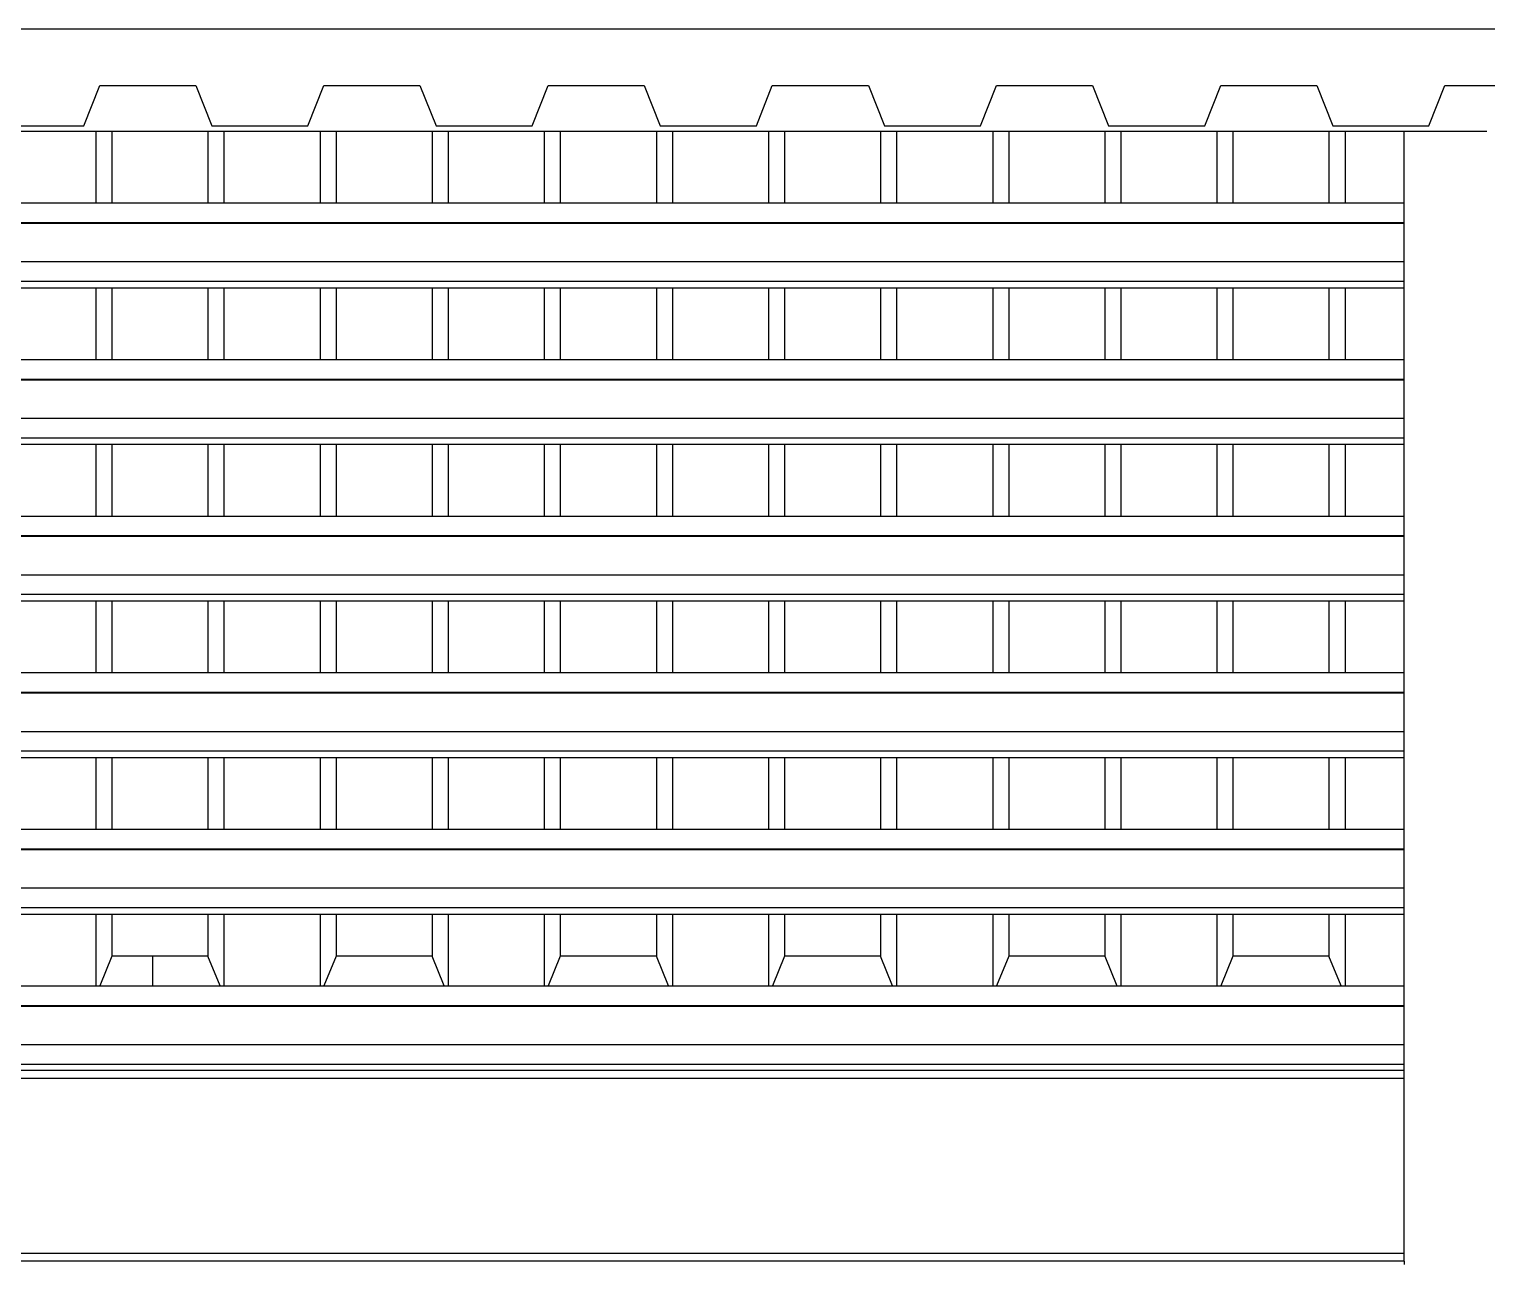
# Model space of a CAD drawing. Extents: x -49.7 to 49.7, y -10.2 to 18.8.
# Drawn here: x -12.473 to -10.637, y 11.668 to 13.223 of the extents above; entities that cross this region are included whole.
import ezdxf

# ---------------------------------------------------------------- set-up
doc = ezdxf.new("R2010")
doc.units = 0
doc.layers.get('0').update_dxf_attribs({"linetype": 'CONTINUOUS'})
doc.layers.add('SECTIONCUTEDGES', color=7, linetype='CONTINUOUS')

msp = doc.modelspace()

# ---------------------------------------------------------------- linework, layer by layer
for p, q in [((-12.5099, 13.0943), (-12.3889, 13.0943)), ((-12.3889, 13.0943), (-12.3889, 13.0039)), ((-12.3889, 13.0943), (-12.3687, 13.0943)), ((-12.3687, 13.0943), (-12.3687, 13.0039)), ((-12.3687, 13.0943), (-12.2477, 13.0943)), ((-12.2477, 13.0943), (-12.2477, 13.0039)), ((-12.2477, 13.0943), (-12.2275, 13.0943)), ((-12.2275, 13.0943), (-12.2275, 13.0039)), ((-12.2275, 13.0943), (-12.1065, 13.0943)), ((-12.1065, 13.0943), (-12.1065, 13.0039)), ((-12.1065, 13.0943), (-12.0863, 13.0943)), ((-12.0863, 13.0943), (-12.0863, 13.0039)), ((-12.0863, 13.0943), (-11.9652, 13.0943)), ((-11.9652, 13.0943), (-11.9652, 13.0039)), ((-11.9652, 13.0943), (-11.9451, 13.0943)), ((-11.9451, 13.0943), (-11.9451, 13.0039)), ((-11.9451, 13.0943), (-11.824, 13.0943)), ((-11.824, 13.0943), (-11.824, 13.0039)), ((-11.824, 13.0943), (-11.8039, 13.0943)), ((-11.8039, 13.0943), (-11.8039, 13.0039)), ((-11.8039, 13.0943), (-11.6828, 13.0943)), ((-11.6828, 13.0943), (-11.6828, 13.0039)), ((-11.6828, 13.0943), (-11.6627, 13.0943)), ((-11.6627, 13.0943), (-11.6627, 13.0039)), ((-11.6627, 13.0943), (-11.5416, 13.0943)), ((-11.5416, 13.0943), (-11.5416, 13.0039)), ((-11.5416, 13.0943), (-11.5215, 13.0943)), ((-11.5215, 13.0943), (-11.5215, 13.0039)), ((-11.5215, 13.0943), (-11.4004, 13.0943)), ((-11.4004, 13.0943), (-11.4004, 13.0039)), ((-11.4004, 13.0943), (-11.3802, 13.0943)), ((-11.3802, 13.0943), (-11.3802, 13.0039)), ((-11.3802, 13.0943), (-11.2592, 13.0943)), ((-11.2592, 13.0943), (-11.2592, 13.0039)), ((-11.2592, 13.0943), (-11.239, 13.0943)), ((-11.239, 13.0943), (-11.239, 13.0039)), ((-11.239, 13.0943), (-11.118, 13.0943)), ((-11.118, 13.0943), (-11.118, 13.0039)), ((-11.118, 13.0943), (-11.0978, 13.0943)), ((-11.0978, 13.0943), (-11.0978, 13.0039)), ((-11.0978, 13.0943), (-10.9768, 13.0943)), ((-10.9768, 13.0943), (-10.9768, 13.0039)), ((-10.9768, 13.0943), (-10.9566, 13.0943)), ((-10.9566, 13.0943), (-10.9566, 13.0039)), ((-10.9566, 13.0943), (-10.8356, 13.0943)), ((-10.8356, 13.0943), (-10.8356, 13.0039)), ((-10.8356, 13.0943), (-10.8154, 13.0943)), ((-10.8154, 13.0943), (-10.8154, 13.0039)), ((-10.8154, 13.0943), (-10.7407, 13.0943)), ((-10.7407, 13.0039), (-10.7407, 13.0943)), ((-10.7407, 13.0943), (-10.6368, 13.0943)), ((-12.5099, 13.0039), (-12.3889, 13.0039)), ((-12.3889, 13.0039), (-12.3687, 13.0039)), ((-12.3687, 13.0039), (-12.2477, 13.0039)), ((-12.2477, 13.0039), (-12.2275, 13.0039)), ((-12.2275, 13.0039), (-12.1065, 13.0039)), ((-12.1065, 13.0039), (-12.0863, 13.0039)), ((-12.0863, 13.0039), (-11.9652, 13.0039)), ((-11.9652, 13.0039), (-11.9451, 13.0039)), ((-11.9451, 13.0039), (-11.824, 13.0039)), ((-11.824, 13.0039), (-11.8039, 13.0039)), ((-11.8039, 13.0039), (-11.6828, 13.0039)), ((-11.6828, 13.0039), (-11.6627, 13.0039)), ((-11.6627, 13.0039), (-11.5416, 13.0039)), ((-11.5416, 13.0039), (-11.5215, 13.0039)), ((-11.5215, 13.0039), (-11.4004, 13.0039)), ((-11.4004, 13.0039), (-11.3802, 13.0039)), ((-11.3802, 13.0039), (-11.2592, 13.0039)), ((-11.2592, 13.0039), (-11.239, 13.0039)), ((-11.239, 13.0039), (-11.118, 13.0039)), ((-11.118, 13.0039), (-11.0978, 13.0039)), ((-11.0978, 13.0039), (-10.9768, 13.0039)), ((-10.9768, 13.0039), (-10.9566, 13.0039)), ((-10.9566, 13.0039), (-10.8356, 13.0039)), ((-10.8356, 13.0039), (-10.8154, 13.0039)), ((-10.8154, 13.0039), (-10.7407, 13.0039)), ((-10.7407, 12.9792), (-10.7407, 13.0039)), ((-14.2807, 12.9792), (-10.7407, 12.9792)), ((-14.2807, 12.9784), (-10.7407, 12.9784)), ((-10.7407, 12.9784), (-10.7407, 12.9792)), ((-10.7407, 12.9299), (-10.7407, 12.9784)), ((-14.2807, 12.9299), (-10.7407, 12.9299)), ((-10.7407, 12.9052), (-10.7407, 12.9299)), ((-14.2807, 12.9052), (-10.7407, 12.9052)), ((-12.5099, 12.897), (-12.3889, 12.897)), ((-12.3889, 12.897), (-12.3889, 12.8066)), ((-12.3889, 12.897), (-12.3687, 12.897)), ((-12.3687, 12.897), (-12.3687, 12.8066)), ((-12.3687, 12.897), (-12.2477, 12.897)), ((-12.2477, 12.897), (-12.2477, 12.8066)), ((-12.2477, 12.897), (-12.2275, 12.897)), ((-12.2275, 12.897), (-12.2275, 12.8066)), ((-12.2275, 12.897), (-12.1065, 12.897)), ((-12.1065, 12.897), (-12.1065, 12.8066)), ((-12.1065, 12.897), (-12.0863, 12.897)), ((-12.0863, 12.897), (-12.0863, 12.8066)), ((-12.0863, 12.897), (-11.9652, 12.897)), ((-11.9652, 12.897), (-11.9652, 12.8066)), ((-11.9652, 12.897), (-11.9451, 12.897)), ((-11.9451, 12.897), (-11.9451, 12.8066)), ((-11.9451, 12.897), (-11.824, 12.897)), ((-11.824, 12.897), (-11.824, 12.8066)), ((-11.824, 12.897), (-11.8039, 12.897)), ((-11.8039, 12.897), (-11.8039, 12.8066)), ((-11.8039, 12.897), (-11.6828, 12.897)), ((-11.6828, 12.897), (-11.6828, 12.8066)), ((-11.6828, 12.897), (-11.6627, 12.897)), ((-11.6627, 12.897), (-11.6627, 12.8066)), ((-11.6627, 12.897), (-11.5416, 12.897)), ((-11.5416, 12.897), (-11.5416, 12.8066)), ((-11.5416, 12.897), (-11.5215, 12.897)), ((-11.5215, 12.897), (-11.5215, 12.8066)), ((-11.5215, 12.897), (-11.4004, 12.897)), ((-11.4004, 12.897), (-11.4004, 12.8066)), ((-11.4004, 12.897), (-11.3802, 12.897)), ((-11.3802, 12.897), (-11.3802, 12.8066)), ((-11.3802, 12.897), (-11.2592, 12.897)), ((-11.2592, 12.897), (-11.2592, 12.8066)), ((-11.2592, 12.897), (-11.239, 12.897)), ((-11.239, 12.897), (-11.239, 12.8066)), ((-11.239, 12.897), (-11.118, 12.897)), ((-11.118, 12.897), (-11.118, 12.8066)), ((-11.118, 12.897), (-11.0978, 12.897)), ((-11.0978, 12.897), (-11.0978, 12.8066)), ((-11.0978, 12.897), (-10.9768, 12.897)), ((-10.9768, 12.897), (-10.9768, 12.8066)), ((-10.9768, 12.897), (-10.9566, 12.897)), ((-10.9566, 12.897), (-10.9566, 12.8066)), ((-10.9566, 12.897), (-10.8356, 12.897)), ((-10.8356, 12.897), (-10.8356, 12.8066)), ((-10.8356, 12.897), (-10.8154, 12.897)), ((-10.8154, 12.897), (-10.8154, 12.8066)), ((-10.8154, 12.897), (-10.7407, 12.897)), ((-10.7407, 12.897), (-10.7407, 12.9052)), ((-10.7407, 12.8066), (-10.7407, 12.897)), ((-12.5099, 12.8066), (-12.3889, 12.8066)), ((-12.3889, 12.8066), (-12.3687, 12.8066)), ((-12.3687, 12.8066), (-12.2477, 12.8066)), ((-12.2477, 12.8066), (-12.2275, 12.8066)), ((-12.2275, 12.8066), (-12.1065, 12.8066)), ((-12.1065, 12.8066), (-12.0863, 12.8066)), ((-12.0863, 12.8066), (-11.9652, 12.8066)), ((-11.9652, 12.8066), (-11.9451, 12.8066)), ((-11.9451, 12.8066), (-11.824, 12.8066)), ((-11.824, 12.8066), (-11.8039, 12.8066)), ((-11.8039, 12.8066), (-11.6828, 12.8066)), ((-11.6828, 12.8066), (-11.6627, 12.8066)), ((-11.6627, 12.8066), (-11.5416, 12.8066)), ((-11.5416, 12.8066), (-11.5215, 12.8066)), ((-11.5215, 12.8066), (-11.4004, 12.8066)), ((-11.4004, 12.8066), (-11.3802, 12.8066)), ((-11.3802, 12.8066), (-11.2592, 12.8066)), ((-11.2592, 12.8066), (-11.239, 12.8066)), ((-11.239, 12.8066), (-11.118, 12.8066)), ((-11.118, 12.8066), (-11.0978, 12.8066)), ((-11.0978, 12.8066), (-10.9768, 12.8066)), ((-10.9768, 12.8066), (-10.9566, 12.8066)), ((-10.9566, 12.8066), (-10.8356, 12.8066)), ((-10.8356, 12.8066), (-10.8154, 12.8066)), ((-10.8154, 12.8066), (-10.7407, 12.8066)), ((-10.7407, 12.7819), (-10.7407, 12.8066)), ((-14.2807, 12.7819), (-10.7407, 12.7819)), ((-14.2807, 12.7811), (-10.7407, 12.7811)), ((-10.7407, 12.7811), (-10.7407, 12.7819)), ((-10.7407, 12.7326), (-10.7407, 12.7811)), ((-14.2807, 12.7326), (-10.7407, 12.7326)), ((-10.7407, 12.7079), (-10.7407, 12.7326)), ((-14.2807, 12.7079), (-10.7407, 12.7079)), ((-10.7407, 12.6997), (-10.7407, 12.7079)), ((-12.5099, 12.6997), (-12.3889, 12.6997)), ((-12.3889, 12.6997), (-12.3889, 12.6093)), ((-12.3889, 12.6997), (-12.3687, 12.6997)), ((-12.3687, 12.6997), (-12.3687, 12.6093)), ((-12.3687, 12.6997), (-12.2477, 12.6997)), ((-12.2477, 12.6997), (-12.2477, 12.6093)), ((-12.2477, 12.6997), (-12.2275, 12.6997)), ((-12.2275, 12.6997), (-12.2275, 12.6093)), ((-12.2275, 12.6997), (-12.1065, 12.6997)), ((-12.1065, 12.6997), (-12.1065, 12.6093)), ((-12.1065, 12.6997), (-12.0863, 12.6997)), ((-12.0863, 12.6997), (-12.0863, 12.6093)), ((-12.0863, 12.6997), (-11.9652, 12.6997)), ((-11.9652, 12.6997), (-11.9652, 12.6093)), ((-11.9652, 12.6997), (-11.9451, 12.6997)), ((-11.9451, 12.6997), (-11.9451, 12.6093)), ((-11.9451, 12.6997), (-11.824, 12.6997)), ((-11.824, 12.6997), (-11.824, 12.6093)), ((-11.824, 12.6997), (-11.8039, 12.6997)), ((-11.8039, 12.6997), (-11.8039, 12.6093)), ((-11.8039, 12.6997), (-11.6828, 12.6997)), ((-11.6828, 12.6997), (-11.6828, 12.6093)), ((-11.6828, 12.6997), (-11.6627, 12.6997)), ((-11.6627, 12.6997), (-11.6627, 12.6093)), ((-11.6627, 12.6997), (-11.5416, 12.6997)), ((-11.5416, 12.6997), (-11.5416, 12.6093)), ((-11.5416, 12.6997), (-11.5215, 12.6997)), ((-11.5215, 12.6997), (-11.5215, 12.6093)), ((-11.5215, 12.6997), (-11.4004, 12.6997)), ((-11.4004, 12.6997), (-11.4004, 12.6093)), ((-11.4004, 12.6997), (-11.3802, 12.6997)), ((-11.3802, 12.6997), (-11.3802, 12.6093)), ((-11.3802, 12.6997), (-11.2592, 12.6997)), ((-11.2592, 12.6997), (-11.2592, 12.6093)), ((-11.2592, 12.6997), (-11.239, 12.6997)), ((-11.239, 12.6997), (-11.239, 12.6093)), ((-11.239, 12.6997), (-11.118, 12.6997)), ((-11.118, 12.6997), (-11.118, 12.6093)), ((-11.118, 12.6997), (-11.0978, 12.6997)), ((-11.0978, 12.6997), (-11.0978, 12.6093)), ((-11.0978, 12.6997), (-10.9768, 12.6997)), ((-10.9768, 12.6997), (-10.9768, 12.6093)), ((-10.9768, 12.6997), (-10.9566, 12.6997)), ((-10.9566, 12.6997), (-10.9566, 12.6093)), ((-10.9566, 12.6997), (-10.8356, 12.6997)), ((-10.8356, 12.6997), (-10.8356, 12.6093)), ((-10.8356, 12.6997), (-10.8154, 12.6997)), ((-10.8154, 12.6997), (-10.8154, 12.6093)), ((-10.8154, 12.6997), (-10.7407, 12.6997)), ((-10.7407, 12.6093), (-10.7407, 12.6997)), ((-12.5099, 12.6093), (-12.3889, 12.6093)), ((-12.3889, 12.6093), (-12.3687, 12.6093)), ((-12.3687, 12.6093), (-12.2477, 12.6093)), ((-12.2477, 12.6093), (-12.2275, 12.6093)), ((-12.2275, 12.6093), (-12.1065, 12.6093)), ((-12.1065, 12.6093), (-12.0863, 12.6093)), ((-12.0863, 12.6093), (-11.9652, 12.6093)), ((-11.9652, 12.6093), (-11.9451, 12.6093)), ((-11.9451, 12.6093), (-11.824, 12.6093)), ((-11.824, 12.6093), (-11.8039, 12.6093)), ((-11.8039, 12.6093), (-11.6828, 12.6093)), ((-11.6828, 12.6093), (-11.6627, 12.6093)), ((-11.6627, 12.6093), (-11.5416, 12.6093)), ((-11.5416, 12.6093), (-11.5215, 12.6093)), ((-11.5215, 12.6093), (-11.4004, 12.6093)), ((-11.4004, 12.6093), (-11.3802, 12.6093)), ((-11.3802, 12.6093), (-11.2592, 12.6093)), ((-11.2592, 12.6093), (-11.239, 12.6093)), ((-11.239, 12.6093), (-11.118, 12.6093)), ((-11.118, 12.6093), (-11.0978, 12.6093)), ((-11.0978, 12.6093), (-10.9768, 12.6093)), ((-10.9768, 12.6093), (-10.9566, 12.6093)), ((-10.9566, 12.6093), (-10.8356, 12.6093)), ((-10.8356, 12.6093), (-10.8154, 12.6093)), ((-10.8154, 12.6093), (-10.7407, 12.6093)), ((-10.7407, 12.5846), (-10.7407, 12.6093)), ((-14.2807, 12.5846), (-10.7407, 12.5846)), ((-14.2807, 12.5838), (-10.7407, 12.5838)), ((-10.7407, 12.5838), (-10.7407, 12.5846)), ((-10.7407, 12.5353), (-10.7407, 12.5838)), ((-14.2807, 12.5353), (-10.7407, 12.5353)), ((-10.7407, 12.5107), (-10.7407, 12.5353)), ((-14.2807, 12.5107), (-10.7407, 12.5107)), ((-10.7407, 12.5024), (-10.7407, 12.5107)), ((-12.5099, 12.5024), (-12.3889, 12.5024)), ((-12.3889, 12.5024), (-12.3889, 12.412)), ((-12.3889, 12.5024), (-12.3687, 12.5024)), ((-12.3687, 12.5024), (-12.3687, 12.412)), ((-12.3687, 12.5024), (-12.2477, 12.5024)), ((-12.2477, 12.5024), (-12.2477, 12.412)), ((-12.2477, 12.5024), (-12.2275, 12.5024)), ((-12.2275, 12.5024), (-12.2275, 12.412)), ((-12.2275, 12.5024), (-12.1065, 12.5024)), ((-12.1065, 12.5024), (-12.1065, 12.412)), ((-12.1065, 12.5024), (-12.0863, 12.5024)), ((-12.0863, 12.5024), (-12.0863, 12.412)), ((-12.0863, 12.5024), (-11.9652, 12.5024)), ((-11.9652, 12.5024), (-11.9652, 12.412)), ((-11.9652, 12.5024), (-11.9451, 12.5024)), ((-11.9451, 12.5024), (-11.9451, 12.412)), ((-11.9451, 12.5024), (-11.824, 12.5024)), ((-11.824, 12.5024), (-11.824, 12.412)), ((-11.824, 12.5024), (-11.8039, 12.5024)), ((-11.8039, 12.5024), (-11.8039, 12.412)), ((-11.8039, 12.5024), (-11.6828, 12.5024)), ((-11.6828, 12.5024), (-11.6828, 12.412)), ((-11.6828, 12.5024), (-11.6627, 12.5024)), ((-11.6627, 12.5024), (-11.6627, 12.412)), ((-11.6627, 12.5024), (-11.5416, 12.5024)), ((-11.5416, 12.5024), (-11.5416, 12.412)), ((-11.5416, 12.5024), (-11.5215, 12.5024)), ((-11.5215, 12.5024), (-11.5215, 12.412)), ((-11.5215, 12.5024), (-11.4004, 12.5024)), ((-11.4004, 12.5024), (-11.4004, 12.412)), ((-11.4004, 12.5024), (-11.3802, 12.5024)), ((-11.3802, 12.5024), (-11.3802, 12.412)), ((-11.3802, 12.5024), (-11.2592, 12.5024)), ((-11.2592, 12.5024), (-11.2592, 12.412)), ((-11.2592, 12.5024), (-11.239, 12.5024)), ((-11.239, 12.5024), (-11.239, 12.412)), ((-11.239, 12.5024), (-11.118, 12.5024)), ((-11.118, 12.5024), (-11.118, 12.412)), ((-11.118, 12.5024), (-11.0978, 12.5024)), ((-11.0978, 12.5024), (-11.0978, 12.412)), ((-11.0978, 12.5024), (-10.9768, 12.5024)), ((-10.9768, 12.5024), (-10.9768, 12.412)), ((-10.9768, 12.5024), (-10.9566, 12.5024)), ((-10.9566, 12.5024), (-10.9566, 12.412)), ((-10.9566, 12.5024), (-10.8356, 12.5024)), ((-10.8356, 12.5024), (-10.8356, 12.412)), ((-10.8356, 12.5024), (-10.8154, 12.5024)), ((-10.8154, 12.5024), (-10.8154, 12.412)), ((-10.8154, 12.5024), (-10.7407, 12.5024)), ((-10.7407, 12.412), (-10.7407, 12.5024)), ((-12.5099, 12.412), (-12.3889, 12.412)), ((-12.3889, 12.412), (-12.3687, 12.412)), ((-12.3687, 12.412), (-12.2477, 12.412)), ((-12.2477, 12.412), (-12.2275, 12.412)), ((-12.2275, 12.412), (-12.1065, 12.412)), ((-12.1065, 12.412), (-12.0863, 12.412)), ((-12.0863, 12.412), (-11.9652, 12.412)), ((-11.9652, 12.412), (-11.9451, 12.412)), ((-11.9451, 12.412), (-11.824, 12.412)), ((-11.824, 12.412), (-11.8039, 12.412)), ((-11.8039, 12.412), (-11.6828, 12.412)), ((-11.6828, 12.412), (-11.6627, 12.412)), ((-11.6627, 12.412), (-11.5416, 12.412)), ((-11.5416, 12.412), (-11.5215, 12.412)), ((-11.5215, 12.412), (-11.4004, 12.412)), ((-11.4004, 12.412), (-11.3802, 12.412)), ((-11.3802, 12.412), (-11.2592, 12.412)), ((-11.2592, 12.412), (-11.239, 12.412)), ((-11.239, 12.412), (-11.118, 12.412)), ((-11.118, 12.412), (-11.0978, 12.412)), ((-11.0978, 12.412), (-10.9768, 12.412)), ((-10.9768, 12.412), (-10.9566, 12.412)), ((-10.9566, 12.412), (-10.8356, 12.412)), ((-10.8356, 12.412), (-10.8154, 12.412)), ((-10.8154, 12.412), (-10.7407, 12.412)), ((-10.7407, 12.3874), (-10.7407, 12.412)), ((-14.2807, 12.3874), (-10.7407, 12.3874)), ((-14.2807, 12.3865), (-10.7407, 12.3865)), ((-10.7407, 12.3865), (-10.7407, 12.3874)), ((-10.7407, 12.338), (-10.7407, 12.3865)), ((-14.2807, 12.338), (-10.7407, 12.338)), ((-10.7407, 12.3134), (-10.7407, 12.338)), ((-14.2807, 12.3134), (-10.7407, 12.3134)), ((-12.5099, 12.3052), (-12.3889, 12.3052)), ((-12.3889, 12.3052), (-12.3889, 12.2147)), ((-12.3889, 12.3052), (-12.3687, 12.3052)), ((-12.3687, 12.3052), (-12.3687, 12.2147)), ((-12.3687, 12.3052), (-12.2477, 12.3052)), ((-12.2477, 12.3052), (-12.2477, 12.2147)), ((-12.2477, 12.3052), (-12.2275, 12.3052)), ((-12.2275, 12.3052), (-12.2275, 12.2147)), ((-12.2275, 12.3052), (-12.1065, 12.3052)), ((-12.1065, 12.3052), (-12.1065, 12.2147)), ((-12.1065, 12.3052), (-12.0863, 12.3052)), ((-12.0863, 12.3052), (-12.0863, 12.2147)), ((-12.0863, 12.3052), (-11.9652, 12.3052)), ((-11.9652, 12.3052), (-11.9652, 12.2147)), ((-11.9652, 12.3052), (-11.9451, 12.3052)), ((-11.9451, 12.3052), (-11.9451, 12.2147)), ((-11.9451, 12.3052), (-11.824, 12.3052)), ((-11.824, 12.3052), (-11.824, 12.2147)), ((-11.824, 12.3052), (-11.8039, 12.3052)), ((-11.8039, 12.3052), (-11.8039, 12.2147)), ((-11.8039, 12.3052), (-11.6828, 12.3052)), ((-11.6828, 12.3052), (-11.6828, 12.2147)), ((-11.6828, 12.3052), (-11.6627, 12.3052)), ((-11.6627, 12.3052), (-11.6627, 12.2147)), ((-11.6627, 12.3052), (-11.5416, 12.3052)), ((-11.5416, 12.3052), (-11.5416, 12.2147)), ((-11.5416, 12.3052), (-11.5215, 12.3052)), ((-11.5215, 12.3052), (-11.5215, 12.2147)), ((-11.5215, 12.3052), (-11.4004, 12.3052)), ((-11.4004, 12.3052), (-11.4004, 12.2147)), ((-11.4004, 12.3052), (-11.3802, 12.3052)), ((-11.3802, 12.3052), (-11.3802, 12.2147)), ((-11.3802, 12.3052), (-11.2592, 12.3052)), ((-11.2592, 12.3052), (-11.2592, 12.2147)), ((-11.2592, 12.3052), (-11.239, 12.3052)), ((-11.239, 12.3052), (-11.239, 12.2147)), ((-11.239, 12.3052), (-11.118, 12.3052)), ((-11.118, 12.3052), (-11.118, 12.2147)), ((-11.118, 12.3052), (-11.0978, 12.3052)), ((-11.0978, 12.3052), (-11.0978, 12.2147)), ((-11.0978, 12.3052), (-10.9768, 12.3052)), ((-10.9768, 12.3052), (-10.9768, 12.2147)), ((-10.9768, 12.3052), (-10.9566, 12.3052)), ((-10.9566, 12.3052), (-10.9566, 12.2147)), ((-10.9566, 12.3052), (-10.8356, 12.3052)), ((-10.8356, 12.3052), (-10.8356, 12.2147)), ((-10.8356, 12.3052), (-10.8154, 12.3052)), ((-10.8154, 12.3052), (-10.8154, 12.2147)), ((-10.8154, 12.3052), (-10.7407, 12.3052)), ((-10.7407, 12.3052), (-10.7407, 12.3134)), ((-10.7407, 12.2147), (-10.7407, 12.3052)), ((-12.5099, 12.2147), (-12.3889, 12.2147)), ((-12.3889, 12.2147), (-12.3687, 12.2147)), ((-12.3687, 12.2147), (-12.2477, 12.2147)), ((-12.2477, 12.2147), (-12.2275, 12.2147)), ((-12.2275, 12.2147), (-12.1065, 12.2147)), ((-12.1065, 12.2147), (-12.0863, 12.2147)), ((-12.0863, 12.2147), (-11.9652, 12.2147)), ((-11.9652, 12.2147), (-11.9451, 12.2147)), ((-11.9451, 12.2147), (-11.824, 12.2147)), ((-11.824, 12.2147), (-11.8039, 12.2147)), ((-11.8039, 12.2147), (-11.6828, 12.2147)), ((-11.6828, 12.2147), (-11.6627, 12.2147)), ((-11.6627, 12.2147), (-11.5416, 12.2147)), ((-11.5416, 12.2147), (-11.5215, 12.2147)), ((-11.5215, 12.2147), (-11.4004, 12.2147)), ((-11.4004, 12.2147), (-11.3802, 12.2147)), ((-11.3802, 12.2147), (-11.2592, 12.2147)), ((-11.2592, 12.2147), (-11.239, 12.2147)), ((-11.239, 12.2147), (-11.118, 12.2147)), ((-11.118, 12.2147), (-11.0978, 12.2147)), ((-11.0978, 12.2147), (-10.9768, 12.2147)), ((-10.9768, 12.2147), (-10.9566, 12.2147)), ((-10.9566, 12.2147), (-10.8356, 12.2147)), ((-10.8356, 12.2147), (-10.8154, 12.2147)), ((-10.8154, 12.2147), (-10.7407, 12.2147)), ((-10.7407, 12.1901), (-10.7407, 12.2147)), ((-14.2807, 12.1901), (-10.7407, 12.1901)), ((-14.2807, 12.1893), (-10.7407, 12.1893)), ((-10.7407, 12.1893), (-10.7407, 12.1901)), ((-10.7407, 12.1408), (-10.7407, 12.1893)), ((-14.2807, 12.1408), (-10.7407, 12.1408)), ((-10.7407, 12.1161), (-10.7407, 12.1408)), ((-14.2807, 12.1161), (-10.7407, 12.1161)), ((-12.5099, 12.1079), (-12.3889, 12.1079)), ((-12.3889, 12.1079), (-12.3889, 12.0175)), ((-12.3889, 12.1079), (-12.3687, 12.1079)), ((-12.3687, 12.1079), (-12.3687, 12.0547)), ((-12.3687, 12.1079), (-12.2477, 12.1079)), ((-12.2477, 12.1079), (-12.2477, 12.0547)), ((-12.2477, 12.1079), (-12.2275, 12.1079)), ((-12.2275, 12.1079), (-12.2275, 12.0175)), ((-12.2275, 12.1079), (-12.1065, 12.1079)), ((-12.1065, 12.1079), (-12.1065, 12.0175)), ((-12.1065, 12.1079), (-12.0863, 12.1079)), ((-12.0863, 12.1079), (-12.0863, 12.0547)), ((-12.0863, 12.1079), (-11.9652, 12.1079)), ((-11.9652, 12.1079), (-11.9652, 12.0547)), ((-11.9652, 12.1079), (-11.9451, 12.1079)), ((-11.9451, 12.1079), (-11.9451, 12.0175)), ((-11.9451, 12.1079), (-11.824, 12.1079)), ((-11.824, 12.1079), (-11.824, 12.0175)), ((-11.824, 12.1079), (-11.8039, 12.1079)), ((-11.8039, 12.1079), (-11.8039, 12.0547)), ((-11.8039, 12.1079), (-11.6828, 12.1079)), ((-11.6828, 12.1079), (-11.6828, 12.0547)), ((-11.6828, 12.1079), (-11.6627, 12.1079)), ((-11.6627, 12.1079), (-11.6627, 12.0175)), ((-11.6627, 12.1079), (-11.5416, 12.1079)), ((-11.5416, 12.1079), (-11.5416, 12.0175)), ((-11.5416, 12.1079), (-11.5215, 12.1079)), ((-11.5215, 12.1079), (-11.5215, 12.0547)), ((-11.5215, 12.1079), (-11.4004, 12.1079)), ((-11.4004, 12.1079), (-11.4004, 12.0547)), ((-11.4004, 12.1079), (-11.3802, 12.1079)), ((-11.3802, 12.1079), (-11.3802, 12.0175)), ((-11.3802, 12.1079), (-11.2592, 12.1079)), ((-11.2592, 12.1079), (-11.2592, 12.0175)), ((-11.2592, 12.1079), (-11.239, 12.1079)), ((-11.239, 12.1079), (-11.239, 12.0547)), ((-11.239, 12.1079), (-11.118, 12.1079)), ((-11.118, 12.1079), (-11.118, 12.0547)), ((-11.118, 12.1079), (-11.0978, 12.1079)), ((-11.0978, 12.1079), (-11.0978, 12.0175)), ((-11.0978, 12.1079), (-10.9768, 12.1079)), ((-10.9768, 12.1079), (-10.9768, 12.0175)), ((-10.9768, 12.1079), (-10.9566, 12.1079)), ((-10.9566, 12.1079), (-10.9566, 12.0547)), ((-10.9566, 12.1079), (-10.8356, 12.1079)), ((-10.8356, 12.1079), (-10.8356, 12.0547)), ((-10.8356, 12.1079), (-10.8154, 12.1079)), ((-10.8154, 12.1079), (-10.8154, 12.0175)), ((-10.8154, 12.1079), (-10.7407, 12.1079)), ((-10.7407, 12.1079), (-10.7407, 12.1161)), ((-10.7407, 12.0175), (-10.7407, 12.1079)), ((-12.3687, 12.0547), (-12.3839, 12.0175)), ((-12.3173, 12.0547), (-12.3687, 12.0547)), ((-12.3173, 12.0547), (-12.3173, 12.0175)), ((-12.2477, 12.0547), (-12.3173, 12.0547)), ((-12.2324, 12.0175), (-12.2477, 12.0547)), ((-12.0863, 12.0547), (-12.1015, 12.0175)), ((-11.9652, 12.0547), (-12.0863, 12.0547)), ((-11.95, 12.0175), (-11.9652, 12.0547)), ((-11.8039, 12.0547), (-11.8191, 12.0175)), ((-11.6828, 12.0547), (-11.8039, 12.0547)), ((-11.6676, 12.0175), (-11.6828, 12.0547)), ((-11.5215, 12.0547), (-11.5367, 12.0175)), ((-11.4004, 12.0547), (-11.5215, 12.0547)), ((-11.3852, 12.0175), (-11.4004, 12.0547)), ((-11.239, 12.0547), (-11.2543, 12.0175)), ((-11.118, 12.0547), (-11.239, 12.0547)), ((-11.118, 12.0547), (-11.1028, 12.0175)), ((-10.9566, 12.0547), (-10.9719, 12.0175)), ((-10.8356, 12.0547), (-10.9566, 12.0547)), ((-10.8203, 12.0175), (-10.8356, 12.0547)), ((-12.5099, 12.0175), (-12.3889, 12.0175)), ((-12.3889, 12.0175), (-12.3839, 12.0175)), ((-12.3839, 12.0175), (-12.3173, 12.0175)), ((-12.3173, 12.0175), (-12.2324, 12.0175)), ((-12.2324, 12.0175), (-12.2275, 12.0175)), ((-12.2275, 12.0175), (-12.1065, 12.0175)), ((-12.1065, 12.0175), (-12.1015, 12.0175)), ((-12.1015, 12.0175), (-11.95, 12.0175)), ((-11.95, 12.0175), (-11.9451, 12.0175)), ((-11.9451, 12.0175), (-11.824, 12.0175)), ((-11.824, 12.0175), (-11.8191, 12.0175)), ((-11.8191, 12.0175), (-11.6676, 12.0175)), ((-11.6676, 12.0175), (-11.6627, 12.0175)), ((-11.6627, 12.0175), (-11.5416, 12.0175)), ((-11.5416, 12.0175), (-11.5367, 12.0175)), ((-11.5367, 12.0175), (-11.3852, 12.0175)), ((-11.3852, 12.0175), (-11.3802, 12.0175)), ((-11.3802, 12.0175), (-11.2592, 12.0175)), ((-11.2592, 12.0175), (-11.2543, 12.0175)), ((-11.2543, 12.0175), (-11.1028, 12.0175)), ((-11.1028, 12.0175), (-11.0978, 12.0175)), ((-11.0978, 12.0175), (-10.9768, 12.0175)), ((-10.9768, 12.0175), (-10.9719, 12.0175)), ((-10.9719, 12.0175), (-10.8203, 12.0175)), ((-10.8203, 12.0175), (-10.8154, 12.0175)), ((-10.8154, 12.0175), (-10.7407, 12.0175)), ((-10.7407, 11.9928), (-10.7407, 12.0175)), ((-14.2807, 11.9928), (-10.7407, 11.9928)), ((-14.2807, 11.992), (-10.7407, 11.992)), ((-10.7407, 11.992), (-10.7407, 11.9928)), ((-10.7407, 11.9435), (-10.7407, 11.992)), ((-14.2807, 11.9435), (-10.7407, 11.9435)), ((-10.7407, 11.9188), (-10.7407, 11.9435)), ((-14.2807, 11.9188), (-10.7407, 11.9188)), ((-10.7407, 11.9106), (-10.7407, 11.9188)), ((-10.7407, 11.9106), (-14.2807, 11.9106)), ((-10.7407, 11.9008), (-14.2807, 11.9008)), ((-10.7407, 11.9008), (-10.7407, 11.9106)), ((-10.7407, 11.6804), (-10.7407, 11.9008)), ((-10.7407, 11.6804), (-14.2807, 11.6804)), ((-10.7407, 11.6706), (-10.7407, 11.6804)), ((-10.7407, 11.6706), (-14.2807, 11.6706)), ((-10.7407, 11.6706), (-10.7407, 11.6663))]:
    msp.add_line(p, q)
at = {"layer": 'SECTIONCUTEDGES'}
for p, q in [((-10.5483, 13.2227), (-13.6549, 13.2227)), ((-12.4042, 13.1011), (-12.384, 13.1517)), ((-12.384, 13.1517), (-12.263, 13.1517)), ((-12.263, 13.1517), (-12.2428, 13.1011)), ((-12.1218, 13.1011), (-12.1016, 13.1517)), ((-12.1016, 13.1517), (-11.9806, 13.1517)), ((-11.9806, 13.1517), (-11.9604, 13.1011)), ((-11.8394, 13.1011), (-11.8192, 13.1517)), ((-11.8192, 13.1517), (-11.6982, 13.1517)), ((-11.6982, 13.1517), (-11.678, 13.1011)), ((-11.5569, 13.1011), (-11.5368, 13.1517)), ((-11.5368, 13.1517), (-11.4157, 13.1517)), ((-11.4157, 13.1517), (-11.3956, 13.1011)), ((-11.2745, 13.1011), (-11.2544, 13.1517)), ((-11.2544, 13.1517), (-11.1333, 13.1517)), ((-11.1333, 13.1517), (-11.1132, 13.1011)), ((-10.9921, 13.1011), (-10.9719, 13.1517)), ((-10.9719, 13.1517), (-10.8509, 13.1517)), ((-10.8509, 13.1517), (-10.8307, 13.1011)), ((-10.7097, 13.1011), (-10.6895, 13.1517)), ((-10.6895, 13.1517), (-10.5685, 13.1517)), ((-12.5252, 13.1011), (-12.4042, 13.1011)), ((-12.2428, 13.1011), (-12.1218, 13.1011)), ((-11.9604, 13.1011), (-11.8394, 13.1011)), ((-11.678, 13.1011), (-11.5569, 13.1011)), ((-11.3956, 13.1011), (-11.2745, 13.1011)), ((-11.1132, 13.1011), (-10.9921, 13.1011)), ((-10.8307, 13.1011), (-10.7097, 13.1011))]:
    msp.add_line(p, q, dxfattribs=at)

doc.saveas('drawing.dxf')
